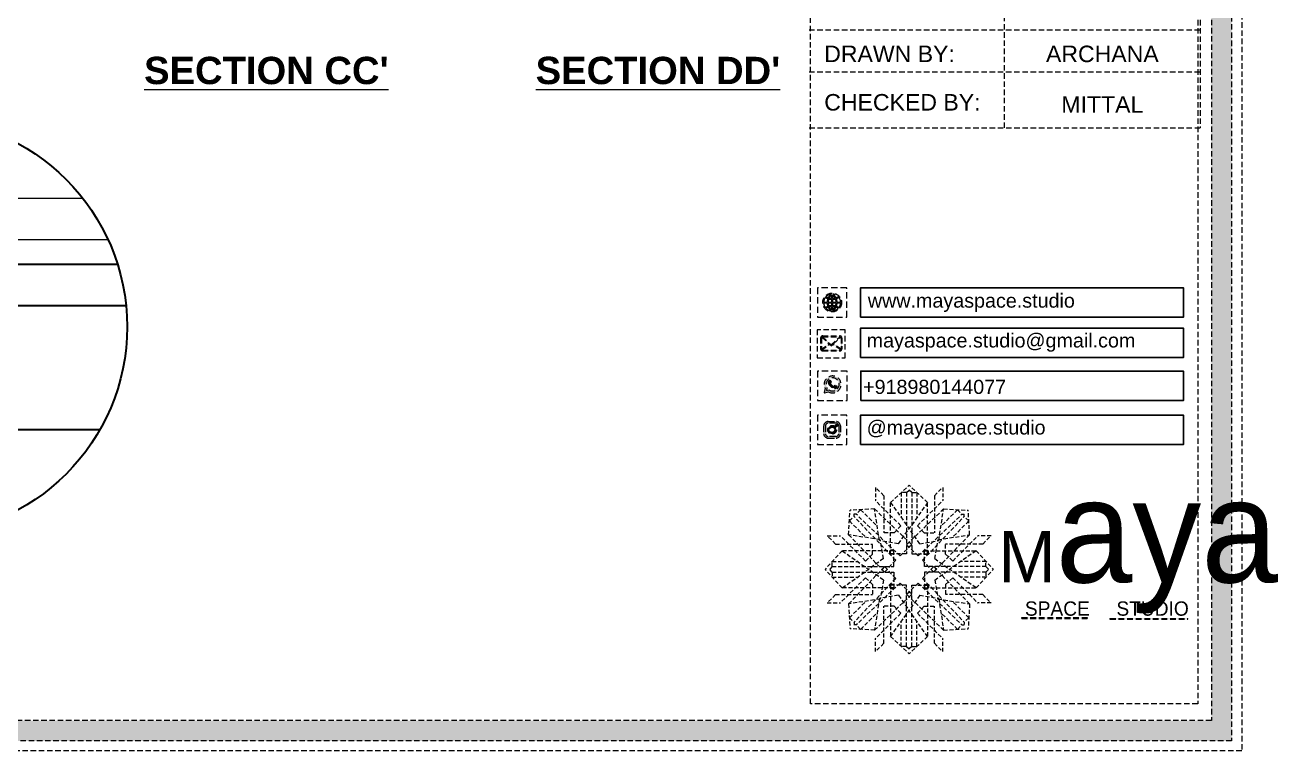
# Model space of a CAD drawing. Header units: millimetres. Extents: x 56222 to 3066687, y -650199 to -121287.
# Drawn here: x 139287.9 to 139517, y -185432.2 to -185299.5 of the extents above; entities that cross this region are included whole.
import ezdxf
from ezdxf import colors
from ezdxf.entities.mleader import LeaderData, LeaderLine
from ezdxf.enums import TextEntityAlignment as Align
from ezdxf.math import Vec2, Vec3

# ---------------------------------------------------------------- set-up
doc = ezdxf.new("R2010")
doc.units = ezdxf.units.MM
doc.header["$MEASUREMENT"] = 0
doc.header["$PDMODE"] = 35
doc.linetypes.add('DASHED', pattern=[0.75, 0.5, -0.25])
doc.linetypes.add('DASHEDX2', pattern=[1.5, 1, -0.5])
doc.layers.get('Defpoints').update_dxf_attribs({"color": 220})
for name, color, linetype, lineweight in [('DIM.', 250, 'Continuous', 13), ('Dimension', 10, 'DASHEDX2', 20), ('FURNITURE', 32, 'Continuous', 9), ('furniture dimensions', 1, 'DASHED', 0), ('NAME PLATE', 7, 'Continuous', 25), ('Text', 7, 'Continuous', 15), ('wall', 7, 'Continuous', 30)]:
    doc.layers.add(name, color=color, linetype=linetype, lineweight=lineweight)
doc.styles.add('Arial', font='arial.ttf')
doc.styles.add('century g', font='GOTHIC.TTF')
doc.styles.get("Standard").update_dxf_attribs({"font": 'arial.ttf', "height": 6})
doc.styles.add('style4', font='ARIALN.TTF')
doc.dimstyles.new('Archana', dxfattribs={"dimtxt": 2, "dimasz": 0.75, "dimexe": 0.5, "dimexo": 0.5, "dimgap": 0, "dimtad": 0, "dimzin": 0, "dimdsep": 46, "dimlunit": 4, "dimtxsty": 'century g', "dimblk": 'OBLIQUE', "dimcen": 0, "dimdle": 1, "dimclrd": 256, "dimclre": 256, "dimclrt": 256, "dimadec": 0, "dimazin": 0, "dimtfac": 1, "dimtofl": 0, "dimtmove": 1, "dimatfit": 3, "dimfxl": 1, "dimfxlon": 1, "dimtolj": 1, "dimtzin": 0, "dimlwd": -1, "dimlwe": -1, "dimarcsym": 0})

# ---------------------------------------------------------------- blocks, each defined once
blk = doc.blocks.new('FSFSF')
at = {"color": 42, "lineweight": 5, "true_color": 0xe0ac11}
for p, q in [((28603.86, 139.69), (28608.58, 144.08)), ((28613.31, 139.69), (28608.58, 144.08)), ((28600.03, 143.51), (28600.03, 140.16)), ((28602.15, 141.41), (28600.03, 143.51)), ((28602.15, 141.41), (28602.15, 131.95)), ((28607.9, 142.22), (28606.58, 142.22)), ((28606.58, 142.22), (28606.58, 135.84)), ((28607.9, 142.22), (28608.58, 142.85)), ((28607.9, 142.22), (28607.9, 126.58)), ((28609.27, 142.22), (28608.59, 142.85)), ((28609.27, 142.22), (28609.27, 126.58)), ((28609.27, 142.22), (28610.59, 142.22)), ((28610.59, 142.22), (28610.59, 135.84)), ((28615.02, 141.41), (28617.14, 143.51)), ((28615.02, 141.41), (28615.02, 131.95)), ((28617.14, 143.51), (28617.14, 140.16)), ((28593.19, 131.45), (28593.54, 137.71)), ((28599.8, 138.06), (28593.54, 137.71)), ((28596.24, 137.86), (28595.12, 136.69)), ((28596.24, 137.86), (28600.47, 133.65)), ((28601.03, 130), (28599.8, 138.06)), ((28599.8, 138.05), (28608.58, 129.56)), ((28606.47, 133.76), (28600.03, 140.16)), ((28603.86, 126.58), (28603.86, 139.69)), ((28603.86, 139.69), (28608.58, 133.02)), ((28613.31, 139.69), (28608.59, 133.02)), ((28617.37, 138.05), (28608.59, 129.56)), ((28610.7, 133.76), (28617.14, 140.16)), ((28613.31, 126.58), (28613.31, 139.69)), ((28616.14, 130), (28617.37, 138.06)), ((28620.93, 137.86), (28616.7, 133.65)), ((28617.37, 138.06), (28623.63, 137.71)), ((28620.93, 137.86), (28622.05, 136.69)), ((28624, 131.45), (28623.65, 137.71)), ((28593.39, 135), (28594.56, 136.12)), ((28593.39, 135), (28597.6, 130.78)), ((28595.12, 136.69), (28594.53, 136.69)), ((28594.56, 136.12), (28594.56, 136.71)), ((28605.17, 124.98), (28594.56, 136.12)), ((28606.27, 126.08), (28595.12, 136.69)), ((28610.9, 126.08), (28622.05, 136.69)), ((28612.02, 124.98), (28622.62, 136.12)), ((28623.8, 135), (28619.59, 130.78)), ((28622.05, 136.69), (28622.64, 136.69)), ((28622.62, 136.12), (28622.62, 136.71)), ((28623.8, 135), (28622.62, 136.12)), ((28587.73, 131.22), (28591.08, 131.22)), ((28589.84, 129.1), (28587.73, 131.22)), ((28597.49, 124.78), (28591.08, 131.22)), ((28593.19, 131.45), (28601.69, 122.67)), ((28601.25, 130.22), (28593.19, 131.45)), ((28604.75, 131.95), (28602.15, 131.95)), ((28606.47, 133.76), (28604.75, 131.95)), ((28605.86, 129.18), (28608.58, 133.02)), ((28611.31, 129.18), (28608.59, 133.02)), ((28610.7, 133.76), (28612.42, 131.95)), ((28612.42, 131.95), (28615.02, 131.95)), ((28623.99, 131.45), (28615.5, 122.67)), ((28615.94, 130.22), (28624, 131.45)), ((28619.7, 124.78), (28626.1, 131.22)), ((28629.45, 131.22), (28626.1, 131.22)), ((28627.34, 129.1), (28629.45, 131.22)), ((28589.84, 129.1), (28599.29, 129.1)), ((28599.29, 126.5), (28599.29, 129.1)), ((28605.86, 129.18), (28601.03, 130)), ((28602.07, 125.39), (28601.25, 130.22)), ((28606.27, 126.08), (28608.58, 128.27)), ((28607.9, 128.92), (28608.58, 129.56)), ((28607.9, 128.92), (28608.58, 128.27)), ((28609.27, 128.92), (28608.59, 129.56)), ((28609.27, 128.92), (28608.59, 128.27)), ((28610.9, 126.08), (28608.59, 128.27)), ((28611.31, 129.18), (28616.14, 130)), ((28615.12, 125.39), (28615.94, 130.22)), ((28627.34, 129.1), (28617.89, 129.1)), ((28617.89, 126.5), (28617.89, 129.1)), ((28591.56, 127.39), (28587.17, 122.66)), ((28589.03, 123.35), (28589.03, 124.67)), ((28589.03, 124.67), (28595.4, 124.67)), ((28604.66, 127.39), (28591.56, 127.39)), ((28591.56, 127.39), (28598.23, 122.67)), ((28597.49, 124.78), (28599.29, 126.5)), ((28602.07, 125.39), (28598.23, 122.67)), ((28605.17, 124.98), (28602.97, 122.67)), ((28603.68, 126.54), (28603.68, 127.39)), ((28604.66, 126.54), (28603.68, 126.54)), ((28604.71, 127.57), (28603.86, 127.57)), ((28607.9, 126.58), (28603.86, 126.58)), ((28604.66, 123.35), (28604.66, 127.39)), ((28604.7, 126.58), (28604.71, 127.57)), ((28609.27, 126.58), (28613.31, 126.58)), ((28612.02, 124.98), (28614.21, 122.67)), ((28612.46, 126.58), (28612.46, 127.57)), ((28612.46, 127.57), (28613.31, 127.57)), ((28612.52, 123.35), (28612.52, 127.39)), ((28612.52, 127.39), (28625.63, 127.39)), ((28612.52, 126.54), (28613.51, 126.54)), ((28613.51, 126.54), (28613.51, 127.39)), ((28615.12, 125.39), (28618.96, 122.67)), ((28619.7, 124.78), (28617.89, 126.5)), ((28625.63, 127.39), (28618.96, 122.67)), ((28628.16, 124.67), (28621.78, 124.67)), ((28625.63, 127.39), (28630.02, 122.66)), ((28628.16, 123.35), (28628.16, 124.67)), ((28591.56, 117.94), (28587.17, 122.66)), ((28589.03, 123.35), (28588.4, 122.67)), ((28589.03, 121.98), (28588.4, 122.65)), ((28589.03, 123.35), (28604.66, 123.35)), ((28589.03, 121.98), (28604.66, 121.98)), ((28589.03, 121.98), (28589.03, 120.66)), ((28591.56, 117.94), (28598.23, 122.65)), ((28593.19, 113.88), (28601.69, 122.65)), ((28602.07, 119.94), (28598.23, 122.65)), ((28602.33, 123.35), (28601.69, 122.67)), ((28602.33, 121.98), (28601.69, 122.65)), ((28602.33, 123.35), (28602.97, 122.67)), ((28602.33, 121.98), (28602.97, 122.65)), ((28605.17, 120.35), (28602.97, 122.65)), ((28604.66, 121.98), (28604.66, 117.94)), ((28612.02, 120.35), (28614.21, 122.65)), ((28628.16, 123.35), (28612.52, 123.35)), ((28612.52, 121.98), (28612.52, 117.94)), ((28628.16, 121.98), (28612.52, 121.98)), ((28614.85, 123.35), (28614.21, 122.67)), ((28614.85, 121.98), (28614.21, 122.65)), ((28614.85, 123.35), (28615.5, 122.67)), ((28614.85, 121.98), (28615.5, 122.65)), ((28615.12, 119.94), (28618.96, 122.65)), ((28623.99, 113.88), (28615.5, 122.65)), ((28625.63, 117.94), (28618.96, 122.65)), ((28625.63, 117.94), (28630.02, 122.66)), ((28628.16, 123.35), (28628.78, 122.67)), ((28628.16, 121.98), (28628.78, 122.65)), ((28628.16, 121.98), (28628.16, 120.66)), ((28589.03, 120.66), (28595.4, 120.66)), ((28597.49, 120.54), (28591.08, 114.11)), ((28605.17, 120.35), (28594.56, 109.2)), ((28606.27, 119.15), (28595.12, 108.54)), ((28597.49, 120.54), (28599.29, 118.83)), ((28599.29, 118.83), (28599.29, 116.23)), ((28602.07, 119.94), (28601.25, 115.1)), ((28604.66, 118.78), (28603.68, 118.78)), ((28603.68, 118.78), (28603.68, 117.94)), ((28607.9, 118.65), (28603.86, 118.65)), ((28603.86, 118.65), (28603.86, 105.54)), ((28604.7, 118.65), (28604.71, 117.66)), ((28606.27, 119.15), (28608.58, 116.96)), ((28607.9, 103.01), (28607.9, 118.65)), ((28610.9, 119.15), (28608.59, 116.96)), ((28609.27, 118.65), (28613.31, 118.65)), ((28609.27, 103.01), (28609.27, 118.65)), ((28610.9, 119.15), (28622.05, 108.54)), ((28612.02, 120.35), (28622.62, 109.2)), ((28612.46, 118.65), (28612.46, 117.66)), ((28612.52, 118.78), (28613.51, 118.78)), ((28613.31, 118.65), (28613.31, 105.54)), ((28613.51, 118.78), (28613.51, 117.94)), ((28615.12, 119.94), (28615.94, 115.1)), ((28619.7, 120.54), (28617.89, 118.83)), ((28617.89, 118.83), (28617.89, 116.23)), ((28619.7, 120.54), (28626.1, 114.11)), ((28628.16, 120.66), (28621.78, 120.66)), ((28589.84, 116.23), (28587.73, 114.11)), ((28589.84, 116.23), (28599.29, 116.23)), ((28604.66, 117.94), (28591.56, 117.94)), ((28601.25, 115.1), (28593.19, 113.87)), ((28599.8, 107.17), (28608.58, 115.67)), ((28601.03, 115.23), (28599.8, 107.17)), ((28605.86, 116.05), (28601.03, 115.23)), ((28604.71, 117.66), (28603.86, 117.66)), ((28605.86, 116.05), (28608.58, 112.21)), ((28607.9, 116.31), (28608.58, 116.96)), ((28607.9, 116.31), (28608.58, 115.67)), ((28609.27, 116.31), (28608.59, 116.96)), ((28609.27, 116.31), (28608.59, 115.67)), ((28611.31, 116.05), (28608.59, 112.21)), ((28617.37, 107.17), (28608.59, 115.67)), ((28611.31, 116.05), (28616.14, 115.23)), ((28612.46, 117.66), (28613.31, 117.66)), ((28612.52, 117.94), (28625.63, 117.94)), ((28615.94, 115.1), (28624, 113.87)), ((28616.14, 115.23), (28617.37, 107.17)), ((28627.34, 116.23), (28617.89, 116.23)), ((28627.34, 116.23), (28629.45, 114.11)), ((28587.73, 114.11), (28591.08, 114.11)), ((28593.19, 113.87), (28593.54, 107.62)), ((28593.39, 110.32), (28597.6, 114.55)), ((28602.15, 103.82), (28602.15, 113.27)), ((28604.75, 113.27), (28602.15, 113.27)), ((28603.86, 105.54), (28608.58, 112.21)), ((28606.47, 111.47), (28604.75, 113.27)), ((28613.31, 105.54), (28608.59, 112.21)), ((28610.7, 111.47), (28612.42, 113.27)), ((28612.42, 113.27), (28615.02, 113.27)), ((28615.02, 103.82), (28615.02, 113.27)), ((28623.8, 110.32), (28619.59, 114.55)), ((28624, 113.87), (28623.65, 107.62)), ((28629.45, 114.11), (28626.1, 114.11)), ((28593.39, 110.32), (28594.56, 109.2)), ((28595.12, 108.54), (28594.53, 108.54)), ((28594.56, 109.2), (28594.56, 108.61)), ((28596.24, 107.37), (28595.12, 108.54)), ((28596.24, 107.37), (28600.47, 111.58)), ((28606.47, 111.47), (28600.03, 105.07)), ((28606.58, 103.01), (28606.58, 109.38)), ((28610.59, 103.01), (28610.59, 109.38)), ((28610.7, 111.47), (28617.14, 105.07)), ((28620.93, 107.37), (28616.7, 111.58)), ((28620.93, 107.37), (28622.05, 108.54)), ((28622.05, 108.54), (28622.64, 108.54)), ((28623.8, 110.32), (28622.62, 109.2)), ((28622.62, 109.2), (28622.62, 108.61)), ((28599.8, 107.17), (28593.54, 107.52)), ((28603.86, 105.54), (28608.58, 101.15)), ((28613.31, 105.54), (28608.58, 101.15)), ((28617.37, 107.17), (28623.63, 107.52)), ((28600.03, 101.71), (28600.03, 105.07)), ((28602.15, 103.82), (28600.03, 101.71)), ((28607.9, 103.01), (28606.58, 103.01)), ((28607.9, 103.01), (28608.58, 102.38)), ((28609.27, 103.01), (28608.59, 102.38)), ((28609.27, 103.01), (28610.59, 103.01)), ((28615.02, 103.82), (28617.14, 101.71)), ((28617.14, 101.71), (28617.14, 105.07))]:
    blk.add_line(p, q, dxfattribs=at)
blk = doc.blocks.new('hgwg')
at = {"layer": 'Dimension', "true_color": 0xd39e00}
h = blk.add_hatch(color=42, dxfattribs=at)
h.dxf.hatch_style = 1
h.paths.add_polyline_path([(27505.71, 45.05), (27494.27, 45.05), (27494.27, 44.9), (27505.71, 44.9)])
h = blk.add_hatch(color=42, dxfattribs=at)
h.dxf.hatch_style = 1
h.paths.add_polyline_path([(27523.3, 44.9), (27509.68, 44.9), (27509.68, 44.75), (27523.3, 44.75)])
at = {"layer": 'Dimension', "color": 42, "true_color": 0xd39e00}
for p, q in [((27494.27, 45.05), (27505.71, 45.05)), ((27494.27, 44.9), (27494.27, 45.05)), ((27494.27, 44.9), (27505.71, 44.9)), ((27505.71, 45.05), (27505.71, 44.9)), ((27509.68, 44.9), (27523.3, 44.9)), ((27509.68, 44.9), (27509.68, 44.75)), ((27509.68, 44.75), (27523.3, 44.75)), ((27523.3, 44.75), (27523.3, 44.9))]:
    blk.add_line(p, q, dxfattribs=at)
at = {"layer": 'Dimension', "color": 42, "true_color": 0xd39e00, "attachment_point": 1}
for s, width, insert, char_height in [('{\\fCinzel|b0|i0|c0|p2;\\H1.5x;M\\fAmsterdam One|b0|i0|c0|p2;\\H2x;aya}', 85.3277, (27490.17, 69.17), 6), ('{\\fCinzel|b0|i0|c0|p0;SPACE     STUDIO}', 66.129, (27494.83, 47.86), 2.5)]:
    blk.add_mtext_dynamic_manual_height_columns(s, width=width, gutter_width=30, heights=[0], dxfattribs=dict(at, insert=insert, char_height=char_height))
blk = doc.blocks.new('QEGW4TG')
at = {"layer": 'Dimension', "true_color": 0x000000}
h = blk.add_hatch(color=18, dxfattribs=at)
h.dxf.hatch_style = 1
h.paths.add_polyline_path([(2.69, 1.93, 0.170513), (2.95, 1.97, 0.190337), (3.11, 2.18, 0.316231), (3.07, 2.28), (2.79, 2.37, 0.273721), (2.69, 2.34, 0.040749), (2.63, 2.27, -0.441282), (2.53, 2.25, -0.11828), (2.06, 2.64, -0.441282), (2.07, 2.74, 0.040749), (2.13, 2.81, 0.290083), (2.14, 2.92), (2.01, 3.18, 0.316231), (1.91, 3.2, 0.190337), (1.73, 3, 0.170513), (1.72, 2.74, 0.252784)], flags=0)
h.paths.add_polyline_path([(1.19, 1.98), (1.03, 1.3, 0.550912), (1.11, 1.23), (1.75, 1.39, 6.344125)])
h.paths.add_polyline_path([(1.81, 1.7), (1.4, 1.6), (1.5, 2.03, -9.071339)], flags=16)
h.paths.add_polyline_path([(3.11, 2.16, -0.17811), (2.95, 1.97, -0.170513), (2.69, 1.93, -0.252784), (1.72, 2.74, -0.170513), (1.73, 3, -0.17811), (1.89, 3.19, -0.370089), (2.01, 3.18), (2.14, 2.92, -0.307185), (2.13, 2.8, -0.041087), (2.06, 2.73, 0.321676), (2.05, 2.65, 0.126524), (2.55, 2.24, 0.312216), (2.62, 2.26, -0.041087), (2.68, 2.34, -0.290673), (2.79, 2.37), (3.07, 2.28, -0.370089)], flags=0)
h = blk.add_hatch(color=18, dxfattribs=at)
h.dxf.hatch_style = 1
h.paths.add_polyline_path([(2.79, 2.37, 0.273721), (2.69, 2.34, 0.040749), (2.63, 2.27, -0.441282), (2.53, 2.25, -0.11828), (2.06, 2.64, -0.441282), (2.07, 2.74, 0.040749), (2.13, 2.81, 0.290083), (2.14, 2.92), (2.01, 3.18, 0.316231), (1.91, 3.2, 0.190337), (1.73, 3, 0.170513), (1.72, 2.74, 0.252784), (2.69, 1.93, 0.170513), (2.95, 1.97, 0.190337), (3.11, 2.18, 0.316231), (3.07, 2.28)])
for p, q in [((1.5, 2.03), (1.4, 1.6)), ((2.01, 3.18), (2.14, 2.92)), ((3.07, 2.28), (2.8, 2.36)), ((1.19, 1.98), (1.03, 1.3)), ((1.1, 1.23), (1.75, 1.39)), ((1.4, 1.6), (1.81, 1.7))]:
    blk.add_line(p, q)
blk.add_lwpolyline([(0, 0), (4.68, 0), (4.68, 4.68), (0, 4.68)], close=True)
for centre, radius, start, end in [((2.39, 2.56), 1.34, 241.4727, 205.6422), ((2.39, 2.56), 1.04, 235.9962, 210.8333), ((2.09, 2.87), 0.39, 159.7007, 198.4072), ((2.96, 3.23), 1.33, 201.4218, 258.1669), ((2.07, 2.87), 0.364, 118.9685, 159.3648), ((1.94, 3.12), 0.0896, 41.8985, 123.1344), ((2.11, 2.68), 0.066, 135.9932, 224.8892), ((1.67, 3.16), 0.586, 312.4617, 321.8728), ((3.12, 3.42), 1.31, 216.5455, 243.5279), ((2.05, 2.87), 0.104, 320.3924, 28.6971), ((2.57, 2.3), 0.066, 234.2482, 323.1441), ((3.11, 1.94), 0.586, 137.2645, 146.6756), ((2.76, 2.27), 0.104, 70.4402, 138.745), ((2.76, 2.29), 0.364, 299.7725, 340.1688), ((3.03, 2.2), 0.0896, 336.0029, 57.2388), ((1.09, 1.29), 0.0598, 164.8483, 282.1458), ((2.75, 2.31), 0.39, 260.7301, 299.4366)]:
    blk.add_arc(centre, radius, start, end)
blk = doc.blocks.new('ASGERG')
at = {"layer": 'Dimension', "true_color": 0x000000}
h = blk.add_hatch(color=18, dxfattribs=at)
h.dxf.hatch_style = 1
h.paths.add_polyline_path([(0.99, 1.7, 0.353872), (1.69, 1.03), (2.96, 1.03, 0.353872), (3.66, 1.7), (3.66, 2.99, 0.353872), (2.96, 3.67), (1.69, 3.67, 0.353872), (0.99, 2.99)])
h.paths.add_polyline_path([(1.27, 2.97, -0.353872), (1.72, 3.4), (2.94, 3.4, -0.353872), (3.38, 2.97), (3.38, 1.72, -0.353872), (2.94, 1.3), (1.72, 1.3, -0.353872), (1.27, 1.72)], flags=16)
h.paths.add_polyline_path([(3.02, 2.35, -1), (1.64, 2.35, -1)], flags=0)
h.paths.add_polyline_path([(2.74, 2.35, -1), (1.92, 2.35, -1)], flags=0)
h.paths.add_polyline_path([(2.86, 3.02, -1), (3.19, 3.02, -1)], flags=0)
h.paths.add_polyline_path([(1.64, 2.35, 1), (3.02, 2.35, 1)], flags=0)
h = blk.add_hatch(color=18, dxfattribs=at)
h.dxf.hatch_style = 1
h.paths.add_polyline_path([(1.64, 2.35, 1), (3.02, 2.35, 1)])
h.paths.add_polyline_path([(2.74, 2.35, -1), (1.92, 2.35, -1)], flags=16)
h = blk.add_hatch(color=18, dxfattribs=at)
h.dxf.hatch_style = 1
h.paths.add_polyline_path([(3.19, 3.02, 1), (2.86, 3.02, 1)])
for p, q in [((0.99, 2.99), (0.99, 1.7)), ((1.27, 2.97), (1.27, 1.72)), ((1.69, 3.67), (2.96, 3.67)), ((2.94, 3.4), (1.72, 3.4)), ((3.38, 2.97), (3.38, 1.72)), ((3.66, 2.99), (3.66, 1.7)), ((1.69, 1.03), (2.96, 1.03)), ((2.94, 1.3), (1.72, 1.3))]:
    blk.add_line(p, q)
blk.add_lwpolyline([(0, 0), (4.68, 0), (4.68, 4.68), (0, 4.68)], close=True)
for centre, radius in [((2.33, 2.35), 0.694), ((2.33, 2.35), 0.414), ((3.02, 3.02), 0.168)]:
    blk.add_circle(centre, radius)
for centre, radius, start, end in [((1.76, 2.89), 0.778, 94.8631, 172.8127), ((1.76, 2.91), 0.491, 94.8631, 172.8127), ((2.9, 2.91), 0.491, 7.1873, 85.1369), ((2.89, 2.89), 0.778, 7.1873, 85.1369), ((1.76, 1.8), 0.778, 187.1873, 265.1369), ((1.76, 1.78), 0.491, 187.1873, 265.1369), ((2.9, 1.78), 0.491, 274.8631, 352.8127), ((2.89, 1.8), 0.778, 274.8631, 352.8127)]:
    blk.add_arc(centre, radius, start, end)
blk = doc.blocks.new('DTGWEGEARG')
at = {"layer": 'Dimension', "true_color": 0x000000}
h = blk.add_hatch(color=18, dxfattribs=at)
h.dxf.hatch_style = 1
h.paths.add_polyline_path([(3.83, 2.34, 1), (0.85, 2.34, 1)])
h.paths.add_polyline_path([(2.51, 1.01, 0.105795), (2.96, 1.58, -0.055205), (3.3, 1.41, -0.169822)], flags=16)
h.paths.add_polyline_path([(2.41, 1.12), (2.41, 1.69, -0.058279), (2.81, 1.63, -0.103353)], flags=16)
h.paths.add_polyline_path([(2.26, 1.13, -0.101741), (1.87, 1.63, -0.057171), (2.26, 1.69)], flags=16)
h.paths.add_polyline_path([(2.17, 1.01, -0.169822), (1.38, 1.41, -0.055205), (1.72, 1.58, 0.105795)], flags=16)
h.paths.add_polyline_path([(3.02, 1.72, 0.081336), (3.13, 2.27), (3.68, 2.27, -0.152069), (3.4, 1.52, 0.05687)], flags=16)
h.paths.add_polyline_path([(2.87, 1.77, 0.061945), (2.41, 1.84), (2.41, 2.27), (2.98, 2.27, -0.081344)], flags=16)
h.paths.add_polyline_path([(2.26, 1.84, 0.060923), (1.8, 1.77, -0.081344), (1.7, 2.27), (2.26, 2.27)], flags=16)
h.paths.add_polyline_path([(1.66, 1.72, 0.05687), (1.28, 1.52, -0.152069), (1, 2.27), (1.55, 2.27, 0.081336)], flags=16)
h.paths.add_polyline_path([(2.41, 2.42), (2.41, 2.83, 0.061945), (2.87, 2.91, -0.080009), (2.98, 2.42)], flags=16)
h.paths.add_polyline_path([(3.13, 2.42, 0.080116), (3.02, 2.96, 0.05687), (3.4, 3.16, 0.028258), (3.3, 3.27, -0.055205), (2.96, 3.1, 0.105795), (2.51, 3.67, -0.36029), (3.68, 2.42)], flags=16)
h.paths.add_polyline_path([(2.26, 2.42), (1.7, 2.42, -0.080009), (1.8, 2.91, 0.060923), (2.26, 2.84)], flags=16)
h.paths.add_polyline_path([(1.55, 2.42), (1, 2.42, -0.150466), (1.28, 3.16, 0.05687), (1.66, 2.96, 0.080116)], flags=16)
h.paths.add_polyline_path([(2.41, 2.98), (2.41, 3.56, -0.103353), (2.81, 3.05, -0.058279)], flags=16)
h.paths.add_polyline_path([(2.26, 2.99, -0.057171), (1.87, 3.05, -0.101741), (2.26, 3.55)], flags=16)
h.paths.add_polyline_path([(1.72, 3.1, -0.055205), (1.38, 3.27, -0.169822), (2.17, 3.67, 0.105795)], flags=16)
blk.add_lwpolyline([(0, 0), (4.68, 0), (4.68, 4.68), (0, 4.68)], close=True)
at = {"layer": 'Dimension', "color": 18, "true_color": 0x000000}
for p, q in [((1, 2.42), (1.55, 2.42)), ((1, 2.27), (1.55, 2.27)), ((1.7, 2.42), (2.26, 2.42)), ((1.7, 2.27), (2.26, 2.27)), ((2.26, 3.55), (2.26, 2.99)), ((2.26, 2.84), (2.26, 2.42)), ((2.26, 2.27), (2.26, 1.84)), ((2.41, 3.56), (2.41, 2.98)), ((2.41, 2.83), (2.41, 2.42)), ((2.41, 2.42), (2.98, 2.42)), ((2.41, 2.27), (2.98, 2.27)), ((2.41, 2.27), (2.41, 1.84)), ((3.13, 2.42), (3.68, 2.42)), ((3.13, 2.27), (3.68, 2.27)), ((2.26, 1.69), (2.26, 1.13)), ((2.41, 1.69), (2.41, 1.12))]:
    blk.add_line(p, q, dxfattribs=at)
blk.add_circle((2.34, 2.34), 1.49, dxfattribs=at)
for centre, radius, start, end in [((2.34, 2.34), 1.34, 142.3819, 176.6093), ((2.34, 2.34), 1.34, 183.0315, 217.6181), ((2.34, 4.74), 1.9, 236.1399, 249.1595), ((2.34, 2.34), 1.34, 97.3549, 135.9073), ((2.34, 4.74), 1.75, 236.7417, 249.3811), ((3.28, 2.34), 1.73, 159.0567, 177.3789), ((3.28, 2.34), 1.73, 182.3435, 200.9433), ((3.28, 2.34), 1.58, 158.8325, 177.1302), ((3.28, 2.34), 1.58, 182.5658, 201.1675), ((3.28, 2.34), 1.73, 129.9301, 154.0867), ((2.34, 4.74), 1.9, 253.6799, 267.6253), ((3.28, 2.34), 1.58, 130.1073, 153.3446), ((2.34, 4.74), 1.75, 254.3336, 267.422), ((1.4, 2.34), 1.58, 26.6554, 50.2584), ((2.34, 4.74), 1.75, 272.3248, 285.6664), ((2.34, 4.74), 1.9, 272.1415, 286.3201), ((2.34, 2.34), 1.34, 3.3907, 82.6451), ((1.4, 2.34), 1.73, 25.9133, 50.0699), ((1.4, 2.34), 1.58, 2.8698, 21.1675), ((1.4, 2.34), 1.58, 338.8325, 357.4342), ((2.34, 4.74), 1.75, 290.6189, 303.2583), ((2.34, 4.74), 1.9, 290.8405, 303.8601), ((1.4, 2.34), 1.73, 2.6211, 20.9433), ((1.4, 2.34), 1.73, 339.0567, 357.6565), ((2.34, 2.34), 1.34, 322.3819, 356.9685), ((2.34, -0.06), 1.9, 110.8405, 123.8601), ((2.34, -0.06), 1.75, 110.6189, 123.2583), ((2.34, 2.34), 1.34, 224.0927, 262.6451), ((3.28, 2.34), 1.73, 205.9133, 230.0699), ((2.34, -0.06), 1.9, 92.3747, 106.3201), ((2.34, -0.06), 1.75, 92.578, 105.6664), ((3.28, 2.34), 1.58, 206.6554, 229.8927), ((2.34, -0.06), 1.9, 73.6799, 87.8585), ((2.34, -0.06), 1.75, 74.3336, 87.6752), ((1.4, 2.34), 1.58, 309.7416, 333.3446), ((1.4, 2.34), 1.73, 309.9301, 334.0867), ((2.34, 2.34), 1.34, 277.3549, 315.9073), ((2.34, -0.06), 1.75, 56.7417, 69.3811), ((2.34, -0.06), 1.9, 56.1399, 69.1595)]:
    blk.add_arc(centre, radius, start, end, dxfattribs=at)
blk = doc.blocks.new('_Oblique')
at = {"layer": 'wall', "color": 0, "lineweight": -2}
blk.add_line((-0.5, -0.5), (0.5, 0.5), dxfattribs=at)
blk = doc.blocks.new('*D416')
at = {"layer": 'Defpoints', "color": 0, "linetype": 'Continuous', "lineweight": 30, "transparency": 16777216}
for p in [(140171.7, -185320.15), (140178.38, -185320.15), (140178.38, -185325.23)]:
    blk.add_point(p, dxfattribs=at)
at = {"layer": 'furniture dimensions', "color": 5, "linetype": 'ByBlock', "transparency": 16777216}
blk.add_line((140171.7, -185321.23), (140171.7, -185325.73), dxfattribs=at)
at = {"layer": 'furniture dimensions', "color": 5, "linetype": 'Continuous', "transparency": 16777216}
for p, q in [((140178.38, -185321.23), (140178.38, -185325.73)), ((140170.7, -185325.23), (140172.25, -185325.23)), ((140179.38, -185325.23), (140177.84, -185325.23))]:
    blk.add_line(p, q, dxfattribs=at)
at = {"layer": 'furniture dimensions', "color": 5, "linetype": 'Continuous', "transparency": 16777216, "xscale": 1.5, "yscale": 1.5, "zscale": 1.5, "rotation": 180}
blk.add_blockref('_Oblique', (140171.7, -185325.23), dxfattribs=at)
at = {"layer": 'furniture dimensions', "color": 5, "linetype": 'Continuous', "transparency": 16777216, "xscale": 1.5, "yscale": 1.5, "zscale": 1.5}
blk.add_blockref('_Oblique', (140178.38, -185325.23), dxfattribs=at)
at = {"layer": 'furniture dimensions', "linetype": 'Continuous', "lineweight": 0, "transparency": 16777216, "insert": (140175.04, -185325.23), "char_height": 3, "attachment_point": 5, "style": 'century g'}
blk.add_mtext('\\A1;1 {\\H0.7x;\\S1/2;}"', dxfattribs=at)
blk = doc.blocks.new('*D417')
at = {"layer": 'Defpoints', "color": 0, "linetype": 'Continuous', "lineweight": 30, "transparency": 16777216}
for p in [(140185.3, -185320.15), (140185.3, -185333.75), (140189.11, -185333.75)]:
    blk.add_point(p, dxfattribs=at)
at = {"layer": 'furniture dimensions', "color": 5, "linetype": 'Continuous', "transparency": 16777216}
for p, q in [((140189.11, -185319.15), (140189.11, -185325.27)), ((140189.11, -185334.75), (140189.11, -185328.63)), ((140185.8, -185333.75), (140189.61, -185333.75))]:
    blk.add_line(p, q, dxfattribs=at)
at = {"layer": 'furniture dimensions', "color": 5, "linetype": 'ByBlock', "transparency": 16777216}
blk.add_line((140185.8, -185320.15), (140189.61, -185320.15), dxfattribs=at)
at = {"layer": 'furniture dimensions', "color": 5, "linetype": 'Continuous', "transparency": 16777216, "xscale": 1.5, "yscale": 1.5, "zscale": 1.5}
for p, rotation in [((140189.11, -185320.15), 90), ((140189.11, -185333.75), 270)]:
    blk.add_blockref('_Oblique', p, dxfattribs=dict(at, rotation=rotation))
at = {"layer": 'furniture dimensions', "linetype": 'Continuous', "lineweight": 0, "transparency": 16777216, "insert": (140189.11, -185326.95), "char_height": 3, "attachment_point": 5, "rotation": 90, "style": 'century g'}
blk.add_mtext('\\A1;3"', dxfattribs=at)
blk = doc.blocks.new('*D418')
at = {"layer": 'Defpoints', "color": 0, "linetype": 'Continuous', "lineweight": 30, "transparency": 16777216}
for p in [(140171.7, -185320.15), (140185.3, -185320.15), (140185.3, -185329.73)]:
    blk.add_point(p, dxfattribs=at)
at = {"layer": 'furniture dimensions', "color": 5, "linetype": 'ByBlock', "transparency": 16777216}
blk.add_line((140171.7, -185325.73), (140171.7, -185330.23), dxfattribs=at)
at = {"layer": 'furniture dimensions', "color": 5, "linetype": 'Continuous', "transparency": 16777216}
for p, q in [((140185.3, -185325.73), (140185.3, -185330.23)), ((140170.7, -185329.73), (140176.82, -185329.73)), ((140186.3, -185329.73), (140180.18, -185329.73))]:
    blk.add_line(p, q, dxfattribs=at)
at = {"layer": 'furniture dimensions', "color": 5, "linetype": 'Continuous', "transparency": 16777216, "xscale": 1.5, "yscale": 1.5, "zscale": 1.5, "rotation": 180}
blk.add_blockref('_Oblique', (140171.7, -185329.73), dxfattribs=at)
at = {"layer": 'furniture dimensions', "color": 5, "linetype": 'Continuous', "transparency": 16777216, "xscale": 1.5, "yscale": 1.5, "zscale": 1.5}
blk.add_blockref('_Oblique', (140185.3, -185329.73), dxfattribs=at)
at = {"layer": 'furniture dimensions', "linetype": 'Continuous', "lineweight": 0, "transparency": 16777216, "insert": (140178.5, -185329.73), "char_height": 3, "attachment_point": 5, "style": 'century g'}
blk.add_mtext('\\A1;3"', dxfattribs=at)
blk = doc.blocks.new('456')
at = {"layer": 'FURNITURE', "lineweight": 30}
for p, q in [((140176.24, -185300.28), (140176.24, -185320.15)), ((140171.7, -185301.9), (140171.7, -185320.15)), ((140176.24, -185315.61), (140203.43, -185315.61)), ((140177.53, -185318.93), (140179.5, -185318.93)), ((140177.53, -185318.93), (140177.53, -185320.15)), ((140179.5, -185318.93), (140179.5, -185320.15)), ((140171.7, -185320.15), (140204.37, -185320.15)), ((140185.3, -185320.15), (140171.7, -185320.15)), ((140185.3, -185320.15), (140185.3, -185333.75)), ((140185.3, -185333.75), (140201.52, -185333.75))]:
    blk.add_line(p, q, dxfattribs=at)
at = {"layer": 'FURNITURE'}
for p, q in [((140199.64, -185308.41), (140176.24, -185308.41)), ((140202.4, -185312.94), (140176.24, -185312.94))]:
    blk.add_line(p, q, dxfattribs=at)
at = {"layer": 'FURNITURE', "color": 3, "lineweight": 30}
blk.add_lwpolyline([(140177.59, -185319.01), (140179.42, -185319.01), (140179.42, -185320.15), (140177.59, -185320.15)], close=True, dxfattribs=at)
at = {"layer": 'FURNITURE', "color": 242, "lineweight": 30, "true_color": 0xcd2027}
blk.add_circle((140181.63, -185322.49), 22.86, dxfattribs=at)
at = {"layer": 'furniture dimensions', "color": 5, "linetype": 'Continuous', "lineweight": 0}
dim = blk.add_linear_dim(base=(140189.11, -185333.75), p1=(140185.3, -185320.15), p2=(140185.3, -185333.75), angle=90, text='3"', dimstyle='Archana', override={"dimtxt": 3, "dimasz": 1.5, "dimdec": 0, "dimclrd": 5, "dimclre": 5, "dimfxl": 4}, dxfattribs=at)
dim.commit()
dim.dimension.update_dxf_attribs({"geometry": '*D417', "text_midpoint": (140189.11, -185326.95)})
for base, p2, text, picture, middle in [((140178.38, -185325.23), (140178.38, -185320.15), '1 {\\H0.7x;\\S1/2;}"', '*D416', (140175.04, -185325.23)), ((140185.3, -185329.73), (140185.3, -185320.15), '3"', '*D418', (140178.5, -185329.73))]:
    dim = blk.add_linear_dim(base=base, p1=(140171.7, -185320.15), p2=p2, text=text, dimstyle='Archana', override={"dimtxt": 3, "dimasz": 1.5, "dimdec": 0, "dimclrd": 5, "dimclre": 5, "dimfxl": 4}, dxfattribs=at)
    dim.commit()
    dim.dimension.update_dxf_attribs({"geometry": picture, "text_midpoint": middle})
at = {"layer": 'Text', "color": 1, "lineweight": 0, "ltscale": 20}
ml = blk.add_multileader_mtext('Standard', dxfattribs=at)
ml.set_content('Shutter', color=1, style='style4')
ml.set_leader_properties()
ml.build(insert=Vec2(0, 0))
ml.multileader.update_dxf_attribs({"dogleg_length": 2.02, "arrow_head_size": 2})
ctx = ml.context
ctx.base_point, ctx.char_height, ctx.arrow_head_size, ctx.landing_gap_size, ctx.plane_origin = Vec3(140146.7, -185313.43), 3, 2, 0.4, Vec3(140225.51, -185310.43)
ctx.text_align_type = 2
notes = []
notes.append((ctx, [(0, (1, 1, 0), (140160.5, -185313.43), (-1, 0), 2.02, [(0, [(140171.7, -185313.43)], 0, [])])]))
ctx.mtext.insert, ctx.mtext.alignment = Vec3(140158.08, -185311.91), 3
ml = blk.add_multileader_mtext('Standard', dxfattribs=at)
ml.set_content('Indirect light', color=1, style='style4')
ml.set_leader_properties()
ml.build(insert=Vec2(0, 0))
ml.multileader.update_dxf_attribs({"dogleg_length": 2.02, "arrow_head_size": 2})
ctx = ml.context
ctx.base_point, ctx.char_height, ctx.arrow_head_size, ctx.landing_gap_size, ctx.plane_origin = Vec3(140140.22, -185329.68), 3, 2, 0.4, Vec3(140222.51, -185327.21)
ctx.text_align_type = 2
notes.append((ctx, [(0, (1, 1, 0), (140162.82, -185329.68), (-1, 0), 3.62, [(0, [(140178.38, -185320.15)], 0, [])])]))
ctx.mtext.insert, ctx.mtext.alignment = Vec3(140158.8, -185327.73), 3
for ctx, leaders in notes:
    for number, flags, end, landing, length, lines in leaders:
        leader = LeaderData()
        leader.index, (leader.has_last_leader_line, leader.has_dogleg_vector, leader.attachment_direction) = number, flags
        leader.last_leader_point, leader.dogleg_vector, leader.dogleg_length = Vec3(end), Vec3(landing), length
        for number, points, colour, breaks in lines:
            line = LeaderLine()
            line.index, line.vertices, line.color, line.breaks = number, Vec3.list(points), colors.encode_raw_color(colour), breaks
            leader.lines.append(line)
        ctx.leaders.append(leader)

msp = doc.modelspace()

# ---------------------------------------------------------------- hatches: boundary and pattern name
at = {"layer": 'Dimension', "true_color": 0xd39e00}
h = msp.add_hatch(color=42, dxfattribs=at)
h.paths.add_polyline_path([(138981.4, -185059.28), (138981.4, -185430.32), (139508.54, -185430.32), (139508.54, -185059.28)])
h.paths.add_polyline_path([(138985.1, -185062.98), (139504.84, -185062.98), (139504.84, -185426.62), (138985.1, -185426.62)], flags=16)
at = {"layer": 'Dimension', "true_color": 0x000000}
h = msp.add_hatch(color=18, dxfattribs=at)
h.dxf.hatch_style = 1
h.paths.add_polyline_path([(139436.89, -185359.04, 0.414214), (139437.28, -185358.64), (139437.28, -185356.68, 0.414214), (139436.89, -185356.29), (139433.76, -185356.29, 0.414214), (139433.37, -185356.68), (139433.37, -185358.64, 0.414214), (139433.76, -185359.04)])
h.paths.add_polyline_path([(139435.61, -185357.85), (139437.06, -185358.82, -0.198912), (139436.89, -185358.89), (139433.76, -185358.89, -0.198912), (139433.59, -185358.82), (139435.03, -185357.85), (139435.32, -185358.12)], flags=16)
h.paths.add_polyline_path([(139435.32, -185357.92), (139433.74, -185356.44, -0.028783), (139433.76, -185356.43), (139436.89, -185356.43, -0.028783), (139436.91, -185356.44)], flags=16)
h.paths.add_polyline_path([(139435.72, -185357.75), (139437.06, -185356.5, -0.202482), (139437.13, -185356.68), (139437.13, -185358.64, -0.043076), (139437.13, -185358.69)], flags=16)
h.paths.add_polyline_path([(139434.92, -185357.75), (139433.52, -185358.69, -0.043076), (139433.52, -185358.64), (139433.52, -185356.68, -0.202482), (139433.59, -185356.5)], flags=16)

# ---------------------------------------------------------------- linework, layer by layer
at = {"color": 18, "true_color": 0x000000, "elevation": 0.26}
for points in [[(139440.68, -185352.88), (139499.74, -185352.88), (139499.74, -185347.49), (139440.68, -185347.49)], [(139440.68, -185360.25), (139499.74, -185360.25), (139499.74, -185354.85), (139440.68, -185354.85)], [(139440.7, -185368.11), (139499.74, -185368.11), (139499.74, -185362.71), (139440.7, -185362.71)], [(139440.68, -185376.16), (139499.74, -185376.16), (139499.74, -185370.76), (139440.68, -185370.76)]]:
    msp.add_lwpolyline(points, close=True, dxfattribs=at)
at = {"layer": 'Dimension', "color": 42, "true_color": 0xd39e00}
for p, q in [((139502.77, -185253.52, 0.26), (139502.77, -185318.26, 0.26)), ((139467.03, -185318.26, 0.26), (139467.03, -185275.72, 0.26)), ((139502.77, -185300.4, 0.26), (139431.29, -185300.4, 0.26)), ((139502.77, -185308.06, 0.26), (139431.29, -185308.06, 0.26)), ((139431.29, -185318.26, 0.26), (139502.77, -185318.26, 0.26))]:
    msp.add_line(p, q, dxfattribs=at)
at = {"layer": 'Dimension', "color": 18, "true_color": 0x000000}
for p, q in [((139433.37, -185356.68, 0.26), (139433.37, -185358.64, 0.26)), ((139433.52, -185356.68, 0.26), (139433.52, -185358.64, 0.26)), ((139433.59, -185356.5, 0.26), (139434.92, -185357.75, 0.26)), ((139433.74, -185356.44, 0.26), (139435.32, -185357.92, 0.26)), ((139433.76, -185356.29, 0.26), (139436.89, -185356.29, 0.26)), ((139433.76, -185356.43, 0.26), (139436.89, -185356.43, 0.26)), ((139435.32, -185357.92, 0.26), (139436.91, -185356.44, 0.26)), ((139435.72, -185357.75, 0.26), (139437.06, -185356.5, 0.26)), ((139437.13, -185356.68, 0.26), (139437.13, -185358.64, 0.26)), ((139437.28, -185356.68, 0.26), (139437.28, -185358.64, 0.26)), ((139433.52, -185358.69, 0.26), (139434.92, -185357.75, 0.26)), ((139433.59, -185358.82, 0.26), (139435.03, -185357.85, 0.26)), ((139433.76, -185358.89, 0.26), (139436.89, -185358.89, 0.26)), ((139433.76, -185359.04, 0.26), (139436.89, -185359.04, 0.26)), ((139435.03, -185357.85, 0.26), (139435.32, -185358.12, 0.26)), ((139435.32, -185358.12, 0.26), (139435.61, -185357.85, 0.26)), ((139437.06, -185358.82, 0.26), (139435.61, -185357.85, 0.26)), ((139437.13, -185358.69, 0.26), (139435.72, -185357.75, 0.26))]:
    msp.add_line(p, q, dxfattribs=at)
at = {"layer": 'Dimension', "color": 42, "true_color": 0xd39e00, "elevation": 0.26}
for points in [[(138979.55, -185057.43), (139510.39, -185057.43), (139510.39, -185432.17), (138979.55, -185432.17)], [(138981.4, -185059.28), (139508.54, -185059.28), (139508.54, -185430.32), (138981.4, -185430.32)], [(138985.1, -185062.98), (139504.84, -185062.98), (139504.84, -185426.62), (138985.1, -185426.62)], [(139431.51, -185423.57), (139431.51, -185066.02), (139502.34, -185066.02), (139502.34, -185423.57)]]:
    msp.add_lwpolyline(points, close=True, dxfattribs=at)
at = {"layer": 'Dimension', "elevation": 0.26}
msp.add_lwpolyline([(139432.75, -185360.29), (139437.89, -185360.29), (139437.89, -185355.16), (139432.75, -185355.16)], close=True, dxfattribs=at)
at = {"layer": 'Dimension', "color": 18, "true_color": 0x000000}
for centre, radius, start, end in [((139433.76, -185356.68, 0.26), 0.393, 90, 180), ((139433.76, -185356.68, 0.26), 0.246, 134.2135, 180), ((139433.76, -185356.68, 0.26), 0.246, 90, 96.5948), ((139436.89, -185356.68, 0.26), 0.393, 0, 90), ((139436.89, -185356.68, 0.26), 0.246, 83.4052, 90), ((139436.89, -185356.68, 0.26), 0.246, 0, 45.7865), ((139433.76, -185358.64, 0.26), 0.393, 180, 270), ((139433.76, -185358.64, 0.26), 0.246, 180, 189.8662), ((139433.76, -185358.64, 0.26), 0.246, 225, 270), ((139436.89, -185358.64, 0.26), 0.393, 270, 0), ((139436.89, -185358.64, 0.26), 0.246, 270, 315), ((139436.89, -185358.64, 0.26), 0.246, 350.1338, 0)]:
    msp.add_arc(centre, radius, start, end, dxfattribs=at)

# ---------------------------------------------------------------- block references
at = {"layer": 'Dimension', "xscale": 1.154019648568802, "yscale": 1.154019648568802, "zscale": 1.154019648568802}
msp.add_blockref('DTGWEGEARG', (139432.78, -185352.88, 0.26), dxfattribs=at)
at = {"layer": 'Dimension', "color": 42, "true_color": 0xd39e00}
for name, p, xscale, yscale, zscale in [('QEGW4TG', (139432.81, -185368.11, 0.26), 1.154019648568802, 1.154019648568802, 1.154019648568802), ('ASGERG', (139432.78, -185376.16, 0.26), 1.154019648568802, 1.154019648568802, 1.154019648568802), ('FSFSF', (118910.04, -185487.03, 0.26), 0.7179493836703248, 0.7179493836703248, 0.7179493836703248), ('hgwg', (110663.49, -185454.97, 0.26), 1.047733147558198, 1.047733147558198, 1.047733147558198)]:
    msp.add_blockref(name, p, dxfattribs=dict(at, xscale=xscale, yscale=yscale, zscale=zscale))
at = {"layer": 'FURNITURE', "color": 242, "lineweight": 30, "true_color": 0xcd2027, "xscale": 1.666474692319194, "yscale": 1.666474692319194, "zscale": 1.666474692319194}
msp.add_blockref('456', (-94340.7, 123480.63, 0.13), dxfattribs=at)

# ---------------------------------------------------------------- texts
at = {"color": 18, "true_color": 0x000000, "char_height": 2.5803, "attachment_point": 1}
for s, width, gutter_width, insert in [('www.mayaspace.studio', 17.3282, 14.49, (139442.01, -185348.54, 0.26)), ('mayaspace.studio@gmail.com', 10.8105, 9.04, (139441.8, -185355.82, 0.26)), ('+918980144077', 42.156, 9.04, (139441.14, -185364.31, 0.26)), ('@mayaspace.studio', 10.8105, 9.04, (139441.8, -185371.73, 0.26))]:
    msp.add_mtext_dynamic_manual_height_columns(s, width=width, gutter_width=gutter_width, heights=[0], dxfattribs=dict(at, insert=insert))
at = {"layer": 'DIM.', "color": 1, "char_height": 5, "attachment_point": 1}
for s, insert in [("{\\fArial|b1|i0|c0|p34;\\LSECTION CC'}", (139309.64, -185305.25, 0.13)), ("{\\fArial|b1|i0|c0|p34;\\LSECTION DD'}", (139381.26, -185305.25, 0.13))]:
    msp.add_mtext_dynamic_manual_height_columns(s, width=111.5588, gutter_width=1, heights=[0], dxfattribs=dict(at, insert=insert))
at = {"layer": 'NAME PLATE', "style": 'Arial'}
for s, height, p in [('DRAWN BY:', 3.019, (139445.98, -185306.22, 0.26)), ('ARCHANA', 3.019, (139484.9, -185306.23, 0.26)), ('CHECKED BY:', 3.0193, (139448.33, -185315.08, 0.26)), ('MITTAL', 3.019, (139484.9, -185315.48, 0.26))]:
    msp.add_text(s, height=height, dxfattribs=at).set_placement(p, align=Align.CENTER)

doc.saveas('drawing.dxf')
